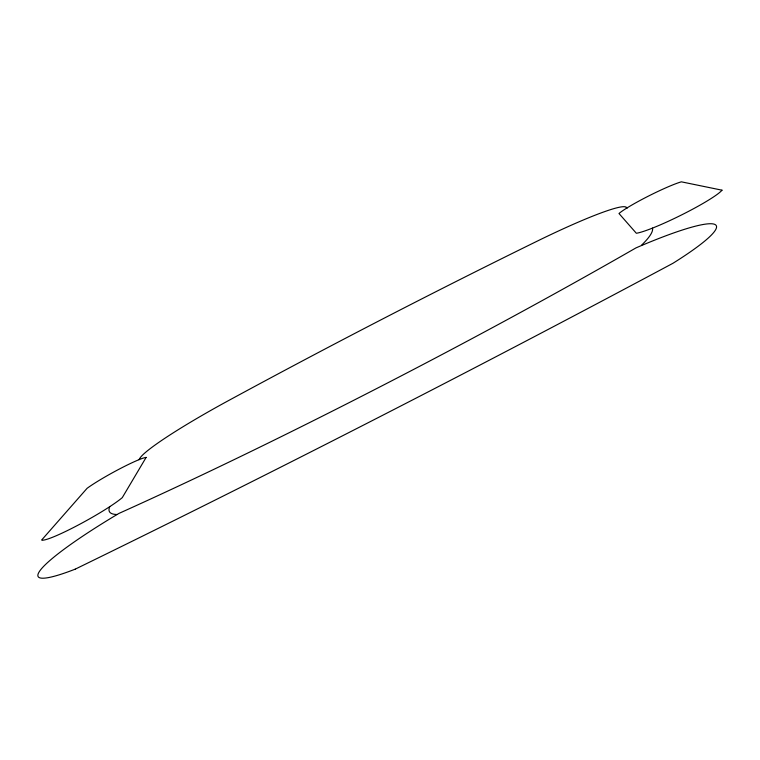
<?xml version="1.0" encoding="UTF-8"?>
<svg xmlns="http://www.w3.org/2000/svg" width="760" height="760" viewBox="0 0 760 760"><rect width="100%" height="100%" fill="white"/><g stroke="black" fill="none" stroke-linecap="round" stroke-linejoin="round"><path stroke-width="1.14" d="M138.975 459.705L139.773 458.413A113.914 10.659 -28.2 0 1 224.637 402.705A2847.14 946.38 -29.4 0 1 541.044 239.267A115.871 10.963 -27.1 0 1 626.316 207.404L627.01 207.936M626.316 207.404L626.905 208.002M116.907 514.501A271.548 30.637 -27.8 0 1 109.772 506.654M652.489 228.095A272.412 30.837 -27.6 0 1 641.554 245.195M146.129 457.406L122.275 497.639A48.336 5.092 -29 0 1 77.529 525.426A48.336 5.092 -29 0 1 41.638 540.037L87.077 488.328A37.031 3.458 -28.7 0 1 119.32 469.062A37.031 3.458 -28.7 0 1 146.129 457.406M722 190.18L681.359 181.83A38.247 3.639 -26.6 0 0 647.938 196.346A38.247 3.639 -26.6 0 0 618.991 213.512L636.348 233.263A49.904 5.425 -26.4 0 0 682.632 214.396A49.904 5.425 -26.4 0 0 722 190.18M75.23 569.145A1278.434 86.678 -27.5 0 0 672.97 263.273A137.417 17.651 -26.6 0 0 635.958 247.902A591.631 51.252 -27.6 0 1 118.921 513.418A134.786 16.777 -28.9 0 0 75.23 569.145"/></g></svg>
